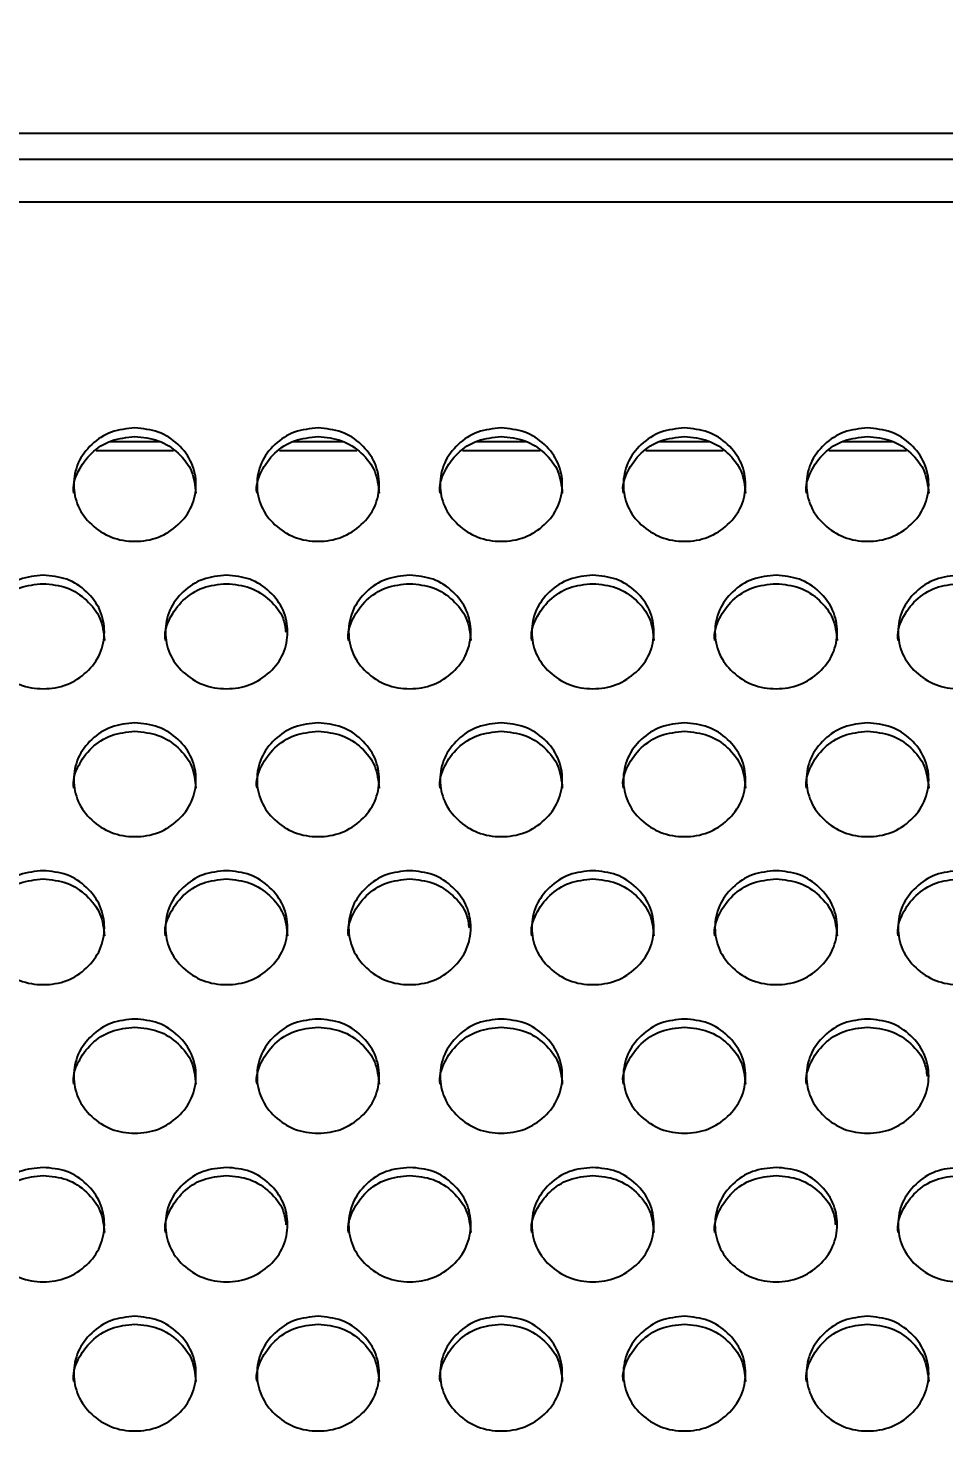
# Model space of a CAD drawing. Header units: millimetres. Extents: x 0.6 to 29.2, y 0.5 to 20.5.
# Drawn here: x 19.848 to 20.248, y 12.131 to 12.743 of the extents above; entities that cross this region are included whole.
import ezdxf

# ---------------------------------------------------------------- set-up
doc = ezdxf.new("R2010")
doc.units = ezdxf.units.MM
doc.layers.add('DIMS', color=1, linetype='Continuous')
doc.styles.add('SLDTEXTSTYLE0', font='TREBUC.TTF')
doc.dimstyles.new('SLDDIMSTYLE0', dxfattribs={"dimtxt": 0.35, "dimasz": 0.3302, "dimexe": 0, "dimexo": 0.0625, "dimgap": 0.0875, "dimtad": 1, "dimdec": 1, "dimlfac": 15, "dimrnd": 1e-09, "dimzin": 12, "dimdsep": 46, "dimtxsty": 'SLDTEXTSTYLE0', "dimsah": 1, "dimcen": 0.09, "dimadec": 0, "dimazin": 3, "dimtfac": 1, "dimtdec": 1, "dimtofl": 0, "dimtmove": 0, "dimatfit": 3, "dimfxl": 0, "dimfrac": 2, "dimtolj": 1, "dimtzin": 12, "dimarcsym": 0})

# ---------------------------------------------------------------- blocks, each defined once
blk = doc.blocks.new('_D')
at = {"layer": 'DIMS'}
for p, q in [((10.90135, 12.7673), (10.90135, 14.50779)), ((24.34135, 12.7673), (24.34135, 14.50779)), ((10.90135, 14.40779), (24.34135, 14.40779))]:
    blk.add_line(p, q, dxfattribs=at)
for points in [[(10.90135, 14.40779), (11.23155, 14.35699), (11.23155, 14.45859)], [(24.34135, 14.40779), (24.01115, 14.45859), (24.01115, 14.35699)]]:
    blk.add_solid(points, dxfattribs=at)
at = {"layer": 'DIMS', "insert": (17.26234, 14.85514, 0.51086), "char_height": 0.35, "attachment_point": 1, "style": 'SLDTEXTSTYLE0'}
blk.add_mtext('201,6', dxfattribs=at)

msp = doc.modelspace()

# ---------------------------------------------------------------- linework, layer by layer
for p, q in [((20.86135, 12.69714), (17.86135, 12.69714)), ((17.86135, 12.68606), (20.86135, 12.68606)), ((17.86135, 12.6673), (20.86135, 12.6673)), ((19.87776, 12.55883), (19.91161, 12.55883)), ((19.88387, 12.56267), (19.90551, 12.56267)), ((19.95776, 12.55883), (19.99161, 12.55883)), ((19.96387, 12.56267), (19.98551, 12.56267)), ((20.03776, 12.55883), (20.07161, 12.55883)), ((20.04387, 12.56267), (20.06551, 12.56267)), ((20.11776, 12.55883), (20.15161, 12.55883)), ((20.12387, 12.56267), (20.14551, 12.56267)), ((20.19776, 12.55883), (20.23161, 12.55883)), ((20.20387, 12.56267), (20.22551, 12.56267))]:
    msp.add_line(p, q)
for points, knots in [([(19.86802, 12.54012), (19.86802, 12.54013), (19.86735, 12.54329), (19.86957, 12.54996), (19.8753, 12.55796), (19.88417, 12.56384), (19.89118, 12.56451), (19.89468, 12.56484)], [0, 0, 0, 0, 0.000446, 0.250487, 0.500133, 0.749908, 1, 1, 1, 1]), ([(19.89468, 12.56861), (19.89819, 12.56828), (19.90521, 12.56763), (19.91397, 12.56174), (19.92011, 12.55367), (19.92197, 12.54389), (19.92011, 12.53413), (19.91398, 12.52599), (19.90522, 12.5203), (19.89468, 12.51857), (19.88415, 12.5203), (19.87538, 12.526), (19.86926, 12.53413), (19.8674, 12.54389), (19.86926, 12.55367), (19.87539, 12.56174), (19.88415, 12.56761), (19.89117, 12.56828), (19.89468, 12.56861)], [0, 0, 0, 0, 0.062437, 0.124972, 0.18753, 0.24998, 0.312541, 0.374985, 0.437548, 0.499993, 0.562545, 0.624997, 0.687553, 0.750004, 0.812563, 0.87501, 0.937472, 1, 1, 1, 1]), ([(19.89468, 12.56484), (19.89819, 12.56452), (19.90522, 12.56386), (19.91393, 12.55798), (19.92027, 12.54992), (19.92099, 12.54341), (19.92135, 12.54016)], [0, 0, 0, 0, 0.249961, 0.500262, 0.750584, 1, 1, 1, 1]), ([(19.94802, 12.54012), (19.94802, 12.54013), (19.94735, 12.54329), (19.94957, 12.54996), (19.9553, 12.55796), (19.96417, 12.56384), (19.97118, 12.56451), (19.97468, 12.56484)], [0, 0, 0, 0, 0.000446, 0.250487, 0.500133, 0.749908, 1, 1, 1, 1]), ([(19.97468, 12.56861), (19.97819, 12.56828), (19.98521, 12.56763), (19.99397, 12.56174), (20.00011, 12.55367), (20.00197, 12.54389), (20.00011, 12.53413), (19.99398, 12.52599), (19.98522, 12.5203), (19.97468, 12.51857), (19.96415, 12.5203), (19.95538, 12.52599), (19.94926, 12.53413), (19.9474, 12.54389), (19.94926, 12.55367), (19.95539, 12.56174), (19.96415, 12.56761), (19.97117, 12.56828), (19.97468, 12.56861)], [0, 0, 0, 0, 0.062437, 0.124973, 0.18753, 0.249981, 0.312541, 0.374985, 0.437549, 0.499993, 0.562544, 0.624997, 0.687553, 0.750004, 0.812563, 0.87501, 0.937472, 1, 1, 1, 1]), ([(19.97468, 12.56484), (19.97819, 12.56452), (19.98522, 12.56386), (19.99393, 12.55798), (20.00027, 12.54992), (20.00099, 12.54341), (20.00135, 12.54016)], [0, 0, 0, 0, 0.24996, 0.500265, 0.750585, 1, 1, 1, 1]), ([(20.02802, 12.54012), (20.02802, 12.54013), (20.02738, 12.54329), (20.02955, 12.54996), (20.03531, 12.55796), (20.04417, 12.56384), (20.05118, 12.56451), (20.05468, 12.56484)], [0, 0, 0, 0, 0.0004454, 0.2504856, 0.5001321, 0.7499072, 1, 1, 1, 1]), ([(20.05468, 12.56861), (20.05819, 12.56828), (20.06521, 12.56763), (20.07397, 12.56174), (20.08011, 12.55367), (20.08197, 12.54389), (20.08011, 12.53413), (20.07398, 12.52599), (20.06522, 12.5203), (20.05468, 12.51857), (20.04415, 12.5203), (20.03538, 12.52599), (20.02926, 12.53413), (20.0274, 12.54389), (20.02926, 12.55367), (20.03539, 12.56174), (20.04415, 12.56761), (20.05117, 12.56828), (20.05468, 12.56861)], [0, 0, 0, 0, 0.062437, 0.124973, 0.18753, 0.249981, 0.312541, 0.374986, 0.437549, 0.499992, 0.562545, 0.624998, 0.687553, 0.750004, 0.812563, 0.87501, 0.937472, 1, 1, 1, 1]), ([(20.05468, 12.56484), (20.05819, 12.56452), (20.06522, 12.56386), (20.07393, 12.55798), (20.08027, 12.54992), (20.08099, 12.54341), (20.08135, 12.54016)], [0, 0, 0, 0, 0.24996, 0.500265, 0.750585, 1, 1, 1, 1]), ([(20.10802, 12.54012), (20.10802, 12.54013), (20.10738, 12.54329), (20.10955, 12.54996), (20.11531, 12.55796), (20.12417, 12.56384), (20.13118, 12.56451), (20.13468, 12.56484)], [0, 0, 0, 0, 0.0004454, 0.2504856, 0.5001321, 0.7499072, 1, 1, 1, 1]), ([(20.13468, 12.56861), (20.13819, 12.56828), (20.14521, 12.56763), (20.15397, 12.56174), (20.16011, 12.55367), (20.16197, 12.54389), (20.16011, 12.53413), (20.15398, 12.52599), (20.14522, 12.5203), (20.13468, 12.51857), (20.12415, 12.5203), (20.11538, 12.52599), (20.10926, 12.53413), (20.1074, 12.54389), (20.10926, 12.55367), (20.11539, 12.56174), (20.12415, 12.56761), (20.13117, 12.56828), (20.13468, 12.56861)], [0, 0, 0, 0, 0.0624373, 0.1249734, 0.18753, 0.2499809, 0.3125412, 0.3749857, 0.4375486, 0.4999928, 0.5625449, 0.624998, 0.6875534, 0.7500042, 0.8125632, 0.87501, 0.9374718, 1, 1, 1, 1]), ([(20.13468, 12.56484), (20.13819, 12.56452), (20.14522, 12.56386), (20.15393, 12.55798), (20.16027, 12.54992), (20.16099, 12.54341), (20.16135, 12.54016)], [0, 0, 0, 0, 0.24996, 0.500265, 0.750585, 1, 1, 1, 1]), ([(20.18802, 12.54012), (20.18802, 12.54013), (20.18735, 12.54329), (20.18957, 12.54996), (20.1953, 12.55796), (20.20417, 12.56384), (20.21118, 12.56451), (20.21468, 12.56484)], [0, 0, 0, 0, 0.000446, 0.250487, 0.50013, 0.749908, 1, 1, 1, 1]), ([(20.21468, 12.56861), (20.21819, 12.56828), (20.22521, 12.56763), (20.23397, 12.56174), (20.24011, 12.55367), (20.24197, 12.54389), (20.24011, 12.53413), (20.23398, 12.52599), (20.22522, 12.5203), (20.21468, 12.51857), (20.20415, 12.5203), (20.19538, 12.526), (20.18926, 12.53413), (20.1874, 12.54389), (20.18926, 12.55367), (20.19538, 12.56174), (20.20415, 12.56761), (20.21117, 12.56828), (20.21468, 12.56861)], [0, 0, 0, 0, 0.062436, 0.124972, 0.187529, 0.24998, 0.31254, 0.374985, 0.437548, 0.499992, 0.562544, 0.624996, 0.687553, 0.750003, 0.812563, 0.875009, 0.937472, 1, 1, 1, 1]), ([(20.21468, 12.56484), (20.21819, 12.56452), (20.22522, 12.56386), (20.23393, 12.55798), (20.24027, 12.54992), (20.24099, 12.54341), (20.24135, 12.54016)], [0, 0, 0, 0, 0.2499567, 0.5002626, 0.7505835, 1, 1, 1, 1]), ([(19.85468, 12.50434), (19.85819, 12.50401), (19.86521, 12.50335), (19.87397, 12.49746), (19.88011, 12.48937), (19.88197, 12.47957), (19.88011, 12.46979), (19.87398, 12.46163), (19.86522, 12.45593), (19.85468, 12.4542), (19.84415, 12.45593), (19.83538, 12.46164), (19.82926, 12.46978), (19.8274, 12.47957), (19.82926, 12.48937), (19.83539, 12.49745), (19.84415, 12.50333), (19.85117, 12.50401), (19.85468, 12.50434)], [0, 0, 0, 0, 0.062437, 0.124973, 0.18753, 0.249981, 0.31254, 0.374985, 0.437549, 0.499992, 0.562544, 0.624997, 0.687552, 0.750005, 0.812564, 0.87501, 0.937472, 1, 1, 1, 1]), ([(19.93468, 12.50434), (19.93819, 12.50401), (19.94521, 12.50335), (19.95397, 12.49746), (19.96011, 12.48937), (19.96197, 12.47957), (19.96011, 12.46979), (19.95398, 12.46163), (19.94522, 12.45593), (19.93468, 12.4542), (19.92415, 12.45593), (19.91538, 12.46164), (19.90926, 12.46978), (19.9074, 12.47957), (19.90926, 12.48937), (19.91538, 12.49745), (19.92415, 12.50333), (19.93117, 12.50401), (19.93468, 12.50434)], [0, 0, 0, 0, 0.062437, 0.124973, 0.18753, 0.249981, 0.312541, 0.374985, 0.437549, 0.499993, 0.562545, 0.624997, 0.687552, 0.750005, 0.812564, 0.87501, 0.937472, 1, 1, 1, 1]), ([(20.01468, 12.50434), (20.01819, 12.50401), (20.02521, 12.50335), (20.03397, 12.49746), (20.04011, 12.48937), (20.04197, 12.47957), (20.04011, 12.46979), (20.03398, 12.46163), (20.02522, 12.45593), (20.01468, 12.4542), (20.00415, 12.45593), (19.99538, 12.46164), (19.98926, 12.46978), (19.9874, 12.47957), (19.98926, 12.48937), (19.99538, 12.49745), (20.00415, 12.50333), (20.01117, 12.50401), (20.01468, 12.50434)], [0, 0, 0, 0, 0.0624361, 0.124972, 0.187529, 0.2499802, 0.3125396, 0.3749841, 0.4375477, 0.4999917, 0.5625437, 0.6249956, 0.6875513, 0.7500042, 0.8125634, 0.8750093, 0.9374719, 1, 1, 1, 1]), ([(20.09468, 12.50434), (20.09819, 12.50401), (20.10521, 12.50335), (20.11397, 12.49745), (20.12011, 12.48937), (20.12197, 12.47957), (20.12011, 12.46979), (20.11398, 12.46163), (20.10522, 12.45593), (20.09468, 12.4542), (20.08415, 12.45593), (20.07538, 12.46164), (20.06926, 12.46978), (20.0674, 12.47957), (20.06926, 12.48937), (20.07538, 12.49745), (20.08415, 12.50333), (20.09117, 12.50401), (20.09468, 12.50434)], [0, 0, 0, 0, 0.062437, 0.124972, 0.18753, 0.249981, 0.31254, 0.374984, 0.437548, 0.499992, 0.562544, 0.624996, 0.687552, 0.750004, 0.812564, 0.875009, 0.937472, 1, 1, 1, 1]), ([(20.17468, 12.50434), (20.17819, 12.50401), (20.18521, 12.50335), (20.19397, 12.49746), (20.20011, 12.48937), (20.20197, 12.47957), (20.20011, 12.46979), (20.19398, 12.46163), (20.18522, 12.45593), (20.17468, 12.4542), (20.16415, 12.45593), (20.15538, 12.46164), (20.14926, 12.46978), (20.1474, 12.47957), (20.14926, 12.48937), (20.15539, 12.49745), (20.16415, 12.50333), (20.17117, 12.50401), (20.17468, 12.50434)], [0, 0, 0, 0, 0.062437, 0.124973, 0.18753, 0.249981, 0.31254, 0.374984, 0.437549, 0.499993, 0.562545, 0.624997, 0.687552, 0.750005, 0.812564, 0.87501, 0.937472, 1, 1, 1, 1]), ([(20.25468, 12.50434), (20.25819, 12.50401), (20.26521, 12.50335), (20.27397, 12.49746), (20.28011, 12.48937), (20.28197, 12.47957), (20.28011, 12.46979), (20.27398, 12.46163), (20.26522, 12.45593), (20.25468, 12.4542), (20.24415, 12.45593), (20.23538, 12.46164), (20.22926, 12.46978), (20.2274, 12.47957), (20.22926, 12.48937), (20.23539, 12.49745), (20.24415, 12.50333), (20.25117, 12.50401), (20.25468, 12.50434)], [0, 0, 0, 0, 0.062437, 0.124973, 0.18753, 0.249981, 0.31254, 0.374985, 0.437549, 0.499992, 0.562544, 0.624997, 0.687552, 0.750005, 0.812564, 0.87501, 0.937472, 1, 1, 1, 1]), ([(19.82802, 12.47585), (19.82802, 12.47585), (19.82738, 12.47903), (19.82955, 12.4857), (19.83531, 12.49373), (19.84417, 12.49962), (19.85118, 12.50029), (19.85468, 12.50062)], [0, 0, 0, 0, 0.000444, 0.250485, 0.500132, 0.749907, 1, 1, 1, 1]), ([(19.85468, 12.50062), (19.85819, 12.50029), (19.86522, 12.49963), (19.87393, 12.49374), (19.88027, 12.48566), (19.88099, 12.47914), (19.88135, 12.47589)], [0, 0, 0, 0, 0.24996, 0.500264, 0.750583, 1, 1, 1, 1]), ([(19.90802, 12.47585), (19.90802, 12.47585), (19.90738, 12.47903), (19.90955, 12.4857), (19.91531, 12.49373), (19.92417, 12.49962), (19.93118, 12.50029), (19.93468, 12.50062)], [0, 0, 0, 0, 0.000444, 0.250487, 0.500131, 0.749907, 1, 1, 1, 1]), ([(19.93468, 12.50062), (19.9382, 12.50029), (19.94524, 12.49964), (19.95387, 12.49372), (19.95967, 12.48673), (19.96035, 12.48146), (19.96062, 12.47943)], [0, 0, 0, 0, 0.2756589, 0.5516969, 0.8277515, 1, 1, 1, 1]), ([(19.98802, 12.47585), (19.98802, 12.47585), (19.98735, 12.47903), (19.98957, 12.4857), (19.9953, 12.49373), (20.00417, 12.49962), (20.01118, 12.50029), (20.01468, 12.50062)], [0, 0, 0, 0, 0.000445, 0.250486, 0.500129, 0.749908, 1, 1, 1, 1]), ([(20.01468, 12.50062), (20.01819, 12.50029), (20.02522, 12.49963), (20.03393, 12.49374), (20.04027, 12.48566), (20.04099, 12.47914), (20.04135, 12.47589)], [0, 0, 0, 0, 0.249957, 0.500262, 0.750582, 1, 1, 1, 1]), ([(20.06802, 12.47585), (20.06802, 12.47585), (20.06735, 12.47903), (20.06957, 12.4857), (20.0753, 12.49373), (20.08417, 12.49962), (20.09118, 12.50029), (20.09468, 12.50062)], [0, 0, 0, 0, 0.000445, 0.250486, 0.500129, 0.749908, 1, 1, 1, 1]), ([(20.09468, 12.50062), (20.09819, 12.50029), (20.10522, 12.49963), (20.11393, 12.49374), (20.12027, 12.48566), (20.12099, 12.47914), (20.12135, 12.47589)], [0, 0, 0, 0, 0.249961, 0.500261, 0.750583, 1, 1, 1, 1]), ([(20.14802, 12.47585), (20.14802, 12.47585), (20.14735, 12.47903), (20.14957, 12.4857), (20.1553, 12.49373), (20.16417, 12.49962), (20.17118, 12.50029), (20.17468, 12.50062)], [0, 0, 0, 0, 0.000445, 0.250487, 0.500132, 0.749908, 1, 1, 1, 1]), ([(20.17468, 12.50062), (20.17819, 12.50029), (20.18522, 12.49963), (20.19393, 12.49374), (20.20027, 12.48566), (20.20099, 12.47914), (20.20135, 12.47589)], [0, 0, 0, 0, 0.24996, 0.500264, 0.750583, 1, 1, 1, 1]), ([(20.22802, 12.47585), (20.22802, 12.47585), (20.22738, 12.47903), (20.22955, 12.4857), (20.23531, 12.49373), (20.24417, 12.49962), (20.25118, 12.50029), (20.25468, 12.50062)], [0, 0, 0, 0, 0.000444, 0.250485, 0.500132, 0.749907, 1, 1, 1, 1]), ([(19.86802, 12.41135), (19.86802, 12.41135), (19.86735, 12.41453), (19.86957, 12.42122), (19.8753, 12.42926), (19.88417, 12.43516), (19.89118, 12.43584), (19.89468, 12.43617)], [0, 0, 0, 0, 0.000449, 0.25049, 0.500135, 0.749908, 1, 1, 1, 1]), ([(19.89468, 12.43984), (19.89819, 12.43951), (19.90521, 12.43885), (19.91397, 12.43294), (19.92011, 12.42484), (19.92197, 12.41502), (19.92011, 12.40522), (19.91398, 12.39705), (19.90522, 12.39133), (19.89468, 12.3896), (19.88415, 12.39133), (19.87538, 12.39705), (19.86926, 12.40521), (19.8674, 12.41502), (19.86926, 12.42484), (19.87539, 12.43294), (19.88415, 12.43883), (19.89117, 12.43951), (19.89468, 12.43984)], [0, 0, 0, 0, 0.0624372, 0.1249722, 0.1875296, 0.2499805, 0.3125405, 0.3749839, 0.4375481, 0.4999923, 0.5625443, 0.6249966, 0.6875524, 0.7500045, 0.8125636, 0.8750103, 0.9374719, 1, 1, 1, 1]), ([(19.89468, 12.43617), (19.89819, 12.43584), (19.90522, 12.43518), (19.91393, 12.42928), (19.92027, 12.42118), (19.92099, 12.41465), (19.92135, 12.41139)], [0, 0, 0, 0, 0.24996, 0.50026, 0.750582, 1, 1, 1, 1]), ([(19.94802, 12.41135), (19.94802, 12.41135), (19.94735, 12.41453), (19.94957, 12.42122), (19.9553, 12.42926), (19.96417, 12.43516), (19.97118, 12.43584), (19.97468, 12.43617)], [0, 0, 0, 0, 0.000449, 0.25049, 0.500135, 0.749908, 1, 1, 1, 1]), ([(19.97468, 12.43984), (19.97819, 12.43951), (19.98521, 12.43885), (19.99397, 12.43294), (20.00011, 12.42484), (20.00197, 12.41502), (20.00011, 12.40522), (19.99398, 12.39705), (19.98522, 12.39133), (19.97468, 12.3896), (19.96415, 12.39133), (19.95538, 12.39705), (19.94926, 12.40521), (19.9474, 12.41502), (19.94926, 12.42484), (19.95539, 12.43294), (19.96415, 12.43883), (19.97117, 12.43951), (19.97468, 12.43984)], [0, 0, 0, 0, 0.062437, 0.124973, 0.18753, 0.249981, 0.312541, 0.374985, 0.437549, 0.499993, 0.562544, 0.624997, 0.687552, 0.750005, 0.812564, 0.87501, 0.937472, 1, 1, 1, 1]), ([(19.97468, 12.43617), (19.97819, 12.43584), (19.98522, 12.43518), (19.99393, 12.42928), (20.00027, 12.42118), (20.00099, 12.41465), (20.00135, 12.41139)], [0, 0, 0, 0, 0.249959, 0.500263, 0.750582, 1, 1, 1, 1]), ([(20.02802, 12.41135), (20.02802, 12.41135), (20.02739, 12.41454), (20.02955, 12.42122), (20.03531, 12.42926), (20.04417, 12.43516), (20.05118, 12.43584), (20.05468, 12.43617)], [0, 0, 0, 0, 0.000448, 0.250489, 0.500135, 0.749907, 1, 1, 1, 1]), ([(20.05468, 12.43984), (20.05819, 12.43951), (20.06521, 12.43885), (20.07397, 12.43294), (20.08011, 12.42484), (20.08197, 12.41502), (20.08011, 12.40522), (20.07398, 12.39705), (20.06522, 12.39133), (20.05468, 12.3896), (20.04415, 12.39133), (20.03538, 12.39705), (20.02926, 12.40521), (20.0274, 12.41502), (20.02926, 12.42484), (20.03539, 12.43294), (20.04415, 12.43883), (20.05117, 12.43951), (20.05468, 12.43984)], [0, 0, 0, 0, 0.0624372, 0.1249732, 0.1875299, 0.2499809, 0.3125407, 0.3749848, 0.437549, 0.499992, 0.5625441, 0.6249974, 0.6875526, 0.7500047, 0.8125636, 0.8750102, 0.9374719, 1, 1, 1, 1]), ([(20.05468, 12.43617), (20.05819, 12.43584), (20.06522, 12.43518), (20.07393, 12.42928), (20.08027, 12.42118), (20.08099, 12.41465), (20.08135, 12.41139)], [0, 0, 0, 0, 0.249959, 0.500263, 0.750582, 1, 1, 1, 1]), ([(20.10802, 12.41135), (20.10802, 12.41135), (20.10739, 12.41454), (20.10955, 12.42122), (20.11531, 12.42926), (20.12417, 12.43516), (20.13118, 12.43584), (20.13468, 12.43617)], [0, 0, 0, 0, 0.000448, 0.250489, 0.500135, 0.749907, 1, 1, 1, 1]), ([(20.13468, 12.43984), (20.13819, 12.43951), (20.14521, 12.43885), (20.15397, 12.43294), (20.16011, 12.42484), (20.16197, 12.41502), (20.16011, 12.40522), (20.15398, 12.39705), (20.14522, 12.39133), (20.13468, 12.3896), (20.12415, 12.39133), (20.11538, 12.39705), (20.10926, 12.40521), (20.1074, 12.41502), (20.10926, 12.42484), (20.11539, 12.43294), (20.12415, 12.43883), (20.13117, 12.43951), (20.13468, 12.43984)], [0, 0, 0, 0, 0.062437, 0.124973, 0.18753, 0.249981, 0.312541, 0.374985, 0.437548, 0.499992, 0.562544, 0.624998, 0.687553, 0.750005, 0.812564, 0.87501, 0.937472, 1, 1, 1, 1]), ([(20.13468, 12.43617), (20.13819, 12.43584), (20.14522, 12.43518), (20.15393, 12.42928), (20.16027, 12.42118), (20.16099, 12.41465), (20.16135, 12.41139)], [0, 0, 0, 0, 0.249959, 0.500263, 0.750582, 1, 1, 1, 1]), ([(20.18802, 12.41135), (20.18802, 12.41135), (20.18735, 12.41453), (20.18957, 12.42122), (20.1953, 12.42926), (20.20417, 12.43516), (20.21118, 12.43584), (20.21468, 12.43617)], [0, 0, 0, 0, 0.000449, 0.25049, 0.500132, 0.749908, 1, 1, 1, 1]), ([(20.21468, 12.43984), (20.21819, 12.43951), (20.22521, 12.43885), (20.23397, 12.43294), (20.24011, 12.42484), (20.24197, 12.41502), (20.24011, 12.40522), (20.23398, 12.39705), (20.22522, 12.39133), (20.21468, 12.3896), (20.20415, 12.39133), (20.19538, 12.39705), (20.18926, 12.40521), (20.1874, 12.41502), (20.18926, 12.42484), (20.19538, 12.43294), (20.20415, 12.43883), (20.21117, 12.43951), (20.21468, 12.43984)], [0, 0, 0, 0, 0.062436, 0.124972, 0.187529, 0.24998, 0.31254, 0.374984, 0.437547, 0.499992, 0.562544, 0.624996, 0.687552, 0.750004, 0.812563, 0.875009, 0.937472, 1, 1, 1, 1]), ([(20.21468, 12.43617), (20.21819, 12.43584), (20.22522, 12.43518), (20.23393, 12.42928), (20.24027, 12.42118), (20.24099, 12.41465), (20.24135, 12.41139)], [0, 0, 0, 0, 0.249956, 0.500261, 0.7505809, 1, 1, 1, 1]), ([(19.85468, 12.37531), (19.85819, 12.37498), (19.86521, 12.37431), (19.87397, 12.36839), (19.88011, 12.36027), (19.88197, 12.35043), (19.88011, 12.34061), (19.87398, 12.33242), (19.86522, 12.3267), (19.85468, 12.32496), (19.84415, 12.3267), (19.83538, 12.33243), (19.82926, 12.34061), (19.8274, 12.35043), (19.82926, 12.36027), (19.83539, 12.36839), (19.84415, 12.37429), (19.85117, 12.37497), (19.85468, 12.37531)], [0, 0, 0, 0, 0.062437, 0.124974, 0.187531, 0.249981, 0.31254, 0.374985, 0.437549, 0.499992, 0.562544, 0.624997, 0.687552, 0.750004, 0.812564, 0.87501, 0.937472, 1, 1, 1, 1]), ([(19.93468, 12.37531), (19.93819, 12.37498), (19.94521, 12.37431), (19.95397, 12.36839), (19.96011, 12.36027), (19.96197, 12.35043), (19.96011, 12.34061), (19.95398, 12.33242), (19.94522, 12.3267), (19.93468, 12.32496), (19.92415, 12.3267), (19.91538, 12.33243), (19.90926, 12.34061), (19.9074, 12.35043), (19.90926, 12.36027), (19.91538, 12.36839), (19.92415, 12.37429), (19.93117, 12.37497), (19.93468, 12.37531)], [0, 0, 0, 0, 0.062437, 0.124974, 0.187531, 0.249981, 0.312541, 0.374986, 0.437548, 0.499993, 0.562545, 0.624997, 0.687552, 0.750005, 0.812564, 0.87501, 0.937472, 1, 1, 1, 1]), ([(20.01468, 12.37531), (20.01819, 12.37498), (20.02521, 12.37431), (20.03397, 12.36839), (20.04011, 12.36027), (20.04197, 12.35043), (20.04011, 12.34061), (20.03398, 12.33242), (20.02522, 12.3267), (20.01468, 12.32496), (20.00415, 12.3267), (19.99538, 12.33243), (19.98926, 12.34061), (19.9874, 12.35043), (19.98926, 12.36027), (19.99538, 12.36839), (20.00415, 12.37429), (20.01117, 12.37497), (20.01468, 12.37531)], [0, 0, 0, 0, 0.062436, 0.124972, 0.18753, 0.24998, 0.312539, 0.374985, 0.437547, 0.499992, 0.562544, 0.624996, 0.687551, 0.750004, 0.812563, 0.875009, 0.937472, 1, 1, 1, 1]), ([(20.09468, 12.37531), (20.09819, 12.37498), (20.10521, 12.37431), (20.11397, 12.36839), (20.12011, 12.36027), (20.12197, 12.35043), (20.12011, 12.34061), (20.11398, 12.33242), (20.10522, 12.3267), (20.09468, 12.32496), (20.08415, 12.3267), (20.07538, 12.33243), (20.06926, 12.34061), (20.0674, 12.35043), (20.06926, 12.36027), (20.07538, 12.36839), (20.08415, 12.37429), (20.09117, 12.37497), (20.09468, 12.37531)], [0, 0, 0, 0, 0.062437, 0.124972, 0.18753, 0.24998, 0.31254, 0.374984, 0.437548, 0.499992, 0.562544, 0.624996, 0.687552, 0.750004, 0.812563, 0.875009, 0.937472, 1, 1, 1, 1]), ([(20.17468, 12.37531), (20.17819, 12.37498), (20.18521, 12.37431), (20.19397, 12.36839), (20.20011, 12.36027), (20.20197, 12.35043), (20.20011, 12.34061), (20.19398, 12.33242), (20.18522, 12.3267), (20.17468, 12.32496), (20.16415, 12.3267), (20.15538, 12.33243), (20.14926, 12.34061), (20.1474, 12.35043), (20.14926, 12.36027), (20.15539, 12.36839), (20.16415, 12.37429), (20.17117, 12.37497), (20.17468, 12.37531)], [0, 0, 0, 0, 0.0624373, 0.1249735, 0.1875306, 0.2499804, 0.3125398, 0.3749849, 0.4375487, 0.4999928, 0.5625448, 0.6249971, 0.6875518, 0.7500042, 0.8125638, 0.87501, 0.9374719, 1, 1, 1, 1]), ([(20.25468, 12.37531), (20.25819, 12.37498), (20.26521, 12.37431), (20.27397, 12.36839), (20.28011, 12.36027), (20.28197, 12.35043), (20.28011, 12.34061), (20.27398, 12.33242), (20.26522, 12.3267), (20.25468, 12.32496), (20.24415, 12.3267), (20.23538, 12.33243), (20.22926, 12.34061), (20.2274, 12.35043), (20.22926, 12.36027), (20.23539, 12.36839), (20.24415, 12.37429), (20.25117, 12.37497), (20.25468, 12.37531)], [0, 0, 0, 0, 0.062437, 0.124974, 0.187531, 0.249981, 0.31254, 0.374985, 0.437549, 0.499992, 0.562544, 0.624997, 0.687552, 0.750004, 0.812564, 0.87501, 0.937472, 1, 1, 1, 1]), ([(19.82802, 12.34681), (19.82802, 12.34681), (19.82739, 12.35), (19.82955, 12.3567), (19.83531, 12.36476), (19.84417, 12.37068), (19.85118, 12.37135), (19.85468, 12.37168)], [0, 0, 0, 0, 0.000448, 0.2504867, 0.5001354, 0.749908, 1, 1, 1, 1]), ([(19.85468, 12.37168), (19.85819, 12.37135), (19.86522, 12.37069), (19.87393, 12.36477), (19.88027, 12.35666), (19.88099, 12.35012), (19.88135, 12.34685)], [0, 0, 0, 0, 0.249961, 0.500263, 0.750584, 1, 1, 1, 1]), ([(19.90802, 12.34681), (19.90802, 12.34681), (19.90739, 12.35), (19.90955, 12.3567), (19.91531, 12.36476), (19.92417, 12.37068), (19.93118, 12.37135), (19.93468, 12.37168)], [0, 0, 0, 0, 0.000448, 0.250488, 0.500135, 0.749908, 1, 1, 1, 1]), ([(19.93468, 12.37168), (19.93819, 12.37135), (19.94522, 12.37069), (19.95393, 12.36477), (19.96027, 12.35666), (19.96099, 12.35012), (19.96135, 12.34685)], [0, 0, 0, 0, 0.249961, 0.500263, 0.750584, 1, 1, 1, 1]), ([(19.98802, 12.34681), (19.98802, 12.34681), (19.98735, 12.34999), (19.98957, 12.35671), (19.9953, 12.36476), (20.00417, 12.37068), (20.01118, 12.37135), (20.01468, 12.37168)], [0, 0, 0, 0, 0.000449, 0.250488, 0.500133, 0.749909, 1, 1, 1, 1]), ([(20.01468, 12.37168), (20.0182, 12.37135), (20.02524, 12.3707), (20.03387, 12.36476), (20.03969, 12.3577), (20.04037, 12.35237), (20.04064, 12.3503)], [0, 0, 0, 0, 0.274811, 0.550003, 0.825216, 1, 1, 1, 1]), ([(20.06802, 12.34681), (20.06802, 12.34681), (20.06735, 12.34999), (20.06957, 12.35671), (20.0753, 12.36476), (20.08417, 12.37068), (20.09118, 12.37135), (20.09468, 12.37168)], [0, 0, 0, 0, 0.000449, 0.250488, 0.500133, 0.749909, 1, 1, 1, 1]), ([(20.09468, 12.37168), (20.09819, 12.37135), (20.10522, 12.37069), (20.11393, 12.36477), (20.12027, 12.35666), (20.12099, 12.35012), (20.12135, 12.34685)], [0, 0, 0, 0, 0.249961, 0.50026, 0.750584, 1, 1, 1, 1]), ([(20.14802, 12.34681), (20.14802, 12.34681), (20.14735, 12.34999), (20.14957, 12.35671), (20.1553, 12.36476), (20.16417, 12.37068), (20.17118, 12.37135), (20.17468, 12.37168)], [0, 0, 0, 0, 0.0004489, 0.250488, 0.5001363, 0.7499085, 1, 1, 1, 1]), ([(20.17468, 12.37168), (20.17819, 12.37135), (20.18522, 12.37069), (20.19393, 12.36477), (20.20027, 12.35666), (20.20099, 12.35012), (20.20135, 12.34685)], [0, 0, 0, 0, 0.249961, 0.500263, 0.750584, 1, 1, 1, 1]), ([(20.22802, 12.34681), (20.22802, 12.34681), (20.22739, 12.35), (20.22955, 12.3567), (20.23531, 12.36476), (20.24417, 12.37068), (20.25118, 12.37135), (20.25468, 12.37168)], [0, 0, 0, 0, 0.000448, 0.2504867, 0.5001354, 0.749908, 1, 1, 1, 1]), ([(19.86802, 12.28204), (19.86802, 12.28205), (19.86735, 12.28524), (19.86957, 12.29196), (19.8753, 12.30003), (19.88417, 12.30596), (19.89118, 12.30663), (19.89468, 12.30697)], [0, 0, 0, 0, 0.0004472, 0.2504874, 0.5001323, 0.7499076, 1, 1, 1, 1]), ([(19.89468, 12.31054), (19.89819, 12.31021), (19.90521, 12.30955), (19.91397, 12.30361), (19.92011, 12.29548), (19.92197, 12.28562), (19.92011, 12.27578), (19.91398, 12.26758), (19.90522, 12.26184), (19.89468, 12.26009), (19.88415, 12.26184), (19.87538, 12.26758), (19.86926, 12.27577), (19.8674, 12.28562), (19.86926, 12.29548), (19.87539, 12.30361), (19.88415, 12.30953), (19.89117, 12.31021), (19.89468, 12.31054)], [0, 0, 0, 0, 0.062437, 0.124972, 0.18753, 0.249981, 0.31254, 0.374984, 0.437548, 0.499992, 0.562544, 0.624996, 0.687552, 0.750004, 0.812564, 0.87501, 0.937472, 1, 1, 1, 1]), ([(19.89468, 12.30697), (19.89819, 12.30664), (19.90522, 12.30598), (19.91393, 12.30005), (19.92027, 12.29192), (19.92099, 12.28536), (19.92135, 12.28209)], [0, 0, 0, 0, 0.24996, 0.500257, 0.75058, 1, 1, 1, 1]), ([(19.94802, 12.28204), (19.94802, 12.28205), (19.94735, 12.28524), (19.94957, 12.29196), (19.9553, 12.30003), (19.96417, 12.30596), (19.97118, 12.30663), (19.97468, 12.30697)], [0, 0, 0, 0, 0.0004472, 0.2504874, 0.5001323, 0.7499076, 1, 1, 1, 1]), ([(19.97468, 12.31054), (19.97819, 12.31021), (19.98521, 12.30955), (19.99397, 12.30361), (20.00011, 12.29548), (20.00197, 12.28562), (20.00011, 12.27578), (19.99398, 12.26758), (19.98522, 12.26184), (19.97468, 12.26009), (19.96415, 12.26184), (19.95538, 12.26758), (19.94926, 12.27577), (19.9474, 12.28562), (19.94926, 12.29548), (19.95539, 12.30361), (19.96415, 12.30953), (19.97117, 12.31021), (19.97468, 12.31054)], [0, 0, 0, 0, 0.062437, 0.124973, 0.18753, 0.249981, 0.31254, 0.374985, 0.437549, 0.499993, 0.562544, 0.624997, 0.687552, 0.750004, 0.812564, 0.87501, 0.937472, 1, 1, 1, 1]), ([(19.97468, 12.30697), (19.97819, 12.30664), (19.98522, 12.30598), (19.99393, 12.30005), (20.00027, 12.29192), (20.00099, 12.28536), (20.00135, 12.28209)], [0, 0, 0, 0, 0.24996, 0.500261, 0.750581, 1, 1, 1, 1]), ([(20.02802, 12.28204), (20.02802, 12.28205), (20.02739, 12.28525), (20.02955, 12.29196), (20.03531, 12.30003), (20.04417, 12.30596), (20.05118, 12.30663), (20.05468, 12.30697)], [0, 0, 0, 0, 0.000446, 0.250486, 0.500131, 0.749907, 1, 1, 1, 1]), ([(20.05468, 12.31054), (20.05819, 12.31021), (20.06521, 12.30955), (20.07397, 12.30361), (20.08011, 12.29548), (20.08197, 12.28562), (20.08011, 12.27578), (20.07398, 12.26758), (20.06522, 12.26184), (20.05468, 12.26009), (20.04415, 12.26184), (20.03538, 12.26758), (20.02926, 12.27577), (20.0274, 12.28562), (20.02926, 12.29548), (20.03539, 12.30361), (20.04415, 12.30953), (20.05117, 12.31021), (20.05468, 12.31054)], [0, 0, 0, 0, 0.062437, 0.124973, 0.18753, 0.249981, 0.31254, 0.374985, 0.437549, 0.499992, 0.562544, 0.624997, 0.687552, 0.750004, 0.812564, 0.87501, 0.937472, 1, 1, 1, 1]), ([(20.05468, 12.30697), (20.05819, 12.30664), (20.06522, 12.30598), (20.07393, 12.30005), (20.08027, 12.29192), (20.08099, 12.28536), (20.08135, 12.28209)], [0, 0, 0, 0, 0.24996, 0.500261, 0.750581, 1, 1, 1, 1]), ([(20.10802, 12.28204), (20.10802, 12.28205), (20.10739, 12.28525), (20.10955, 12.29196), (20.11531, 12.30003), (20.12417, 12.30596), (20.13118, 12.30663), (20.13468, 12.30697)], [0, 0, 0, 0, 0.000446, 0.250486, 0.500131, 0.749907, 1, 1, 1, 1]), ([(20.13468, 12.31054), (20.13819, 12.31021), (20.14521, 12.30955), (20.15397, 12.30361), (20.16011, 12.29548), (20.16197, 12.28562), (20.16011, 12.27578), (20.15398, 12.26758), (20.14522, 12.26184), (20.13468, 12.26009), (20.12415, 12.26184), (20.11538, 12.26758), (20.10926, 12.27577), (20.1074, 12.28562), (20.10926, 12.29548), (20.11539, 12.30361), (20.12415, 12.30953), (20.13117, 12.31021), (20.13468, 12.31054)], [0, 0, 0, 0, 0.062437, 0.124973, 0.18753, 0.249981, 0.312541, 0.374985, 0.437548, 0.499992, 0.562544, 0.624997, 0.687552, 0.750004, 0.812564, 0.87501, 0.937472, 1, 1, 1, 1]), ([(20.13468, 12.30697), (20.13819, 12.30664), (20.14522, 12.30598), (20.15393, 12.30005), (20.16027, 12.29192), (20.16099, 12.28536), (20.16135, 12.28209)], [0, 0, 0, 0, 0.24996, 0.500261, 0.750581, 1, 1, 1, 1]), ([(20.18802, 12.28204), (20.18802, 12.28205), (20.18735, 12.28524), (20.18957, 12.29196), (20.1953, 12.30003), (20.20417, 12.30596), (20.21118, 12.30663), (20.21468, 12.30697)], [0, 0, 0, 0, 0.0004472, 0.2504871, 0.500129, 0.749908, 1, 1, 1, 1]), ([(20.21468, 12.31054), (20.21819, 12.31021), (20.22521, 12.30955), (20.23397, 12.30361), (20.24011, 12.29548), (20.24197, 12.28562), (20.24011, 12.27578), (20.23398, 12.26758), (20.22522, 12.26184), (20.21468, 12.26009), (20.20415, 12.26184), (20.19538, 12.26758), (20.18926, 12.27577), (20.1874, 12.28562), (20.18926, 12.29548), (20.19538, 12.30361), (20.20415, 12.30953), (20.21117, 12.31021), (20.21468, 12.31054)], [0, 0, 0, 0, 0.062436, 0.124972, 0.187529, 0.24998, 0.31254, 0.374984, 0.437547, 0.499992, 0.562544, 0.624996, 0.687552, 0.750004, 0.812563, 0.875009, 0.937472, 1, 1, 1, 1]), ([(20.21468, 12.30697), (20.2182, 12.30664), (20.22524, 12.30598), (20.23387, 12.30003), (20.2397, 12.29294), (20.24038, 12.28758), (20.24065, 12.28549)], [0, 0, 0, 0, 0.274392, 0.549164, 0.823956, 1, 1, 1, 1]), ([(19.85468, 12.24575), (19.85819, 12.24542), (19.86521, 12.24475), (19.87397, 12.23881), (19.88011, 12.23065), (19.88197, 12.22077), (19.88011, 12.21091), (19.87398, 12.20269), (19.86522, 12.19695), (19.85468, 12.1952), (19.84415, 12.19695), (19.83538, 12.2027), (19.82926, 12.21091), (19.8274, 12.22078), (19.82926, 12.23065), (19.83539, 12.2388), (19.84415, 12.24473), (19.85117, 12.24541), (19.85468, 12.24575)], [0, 0, 0, 0, 0.062437, 0.124974, 0.187531, 0.249981, 0.312541, 0.374985, 0.437549, 0.499992, 0.562544, 0.624997, 0.687552, 0.750004, 0.812564, 0.87501, 0.937472, 1, 1, 1, 1]), ([(19.93468, 12.24575), (19.93819, 12.24542), (19.94521, 12.24475), (19.95397, 12.23881), (19.96011, 12.23065), (19.96197, 12.22077), (19.96011, 12.21091), (19.95398, 12.20269), (19.94522, 12.19695), (19.93468, 12.1952), (19.92415, 12.19695), (19.91538, 12.2027), (19.90926, 12.21091), (19.9074, 12.22078), (19.90926, 12.23065), (19.91538, 12.2388), (19.92415, 12.24473), (19.93117, 12.24541), (19.93468, 12.24575)], [0, 0, 0, 0, 0.062437, 0.124974, 0.187531, 0.249981, 0.312541, 0.374986, 0.437548, 0.499993, 0.562545, 0.624997, 0.687553, 0.750005, 0.812564, 0.87501, 0.937472, 1, 1, 1, 1]), ([(20.01468, 12.24575), (20.01819, 12.24542), (20.02521, 12.24475), (20.03397, 12.23881), (20.04011, 12.23065), (20.04197, 12.22077), (20.04011, 12.21091), (20.03398, 12.20269), (20.02522, 12.19695), (20.01468, 12.1952), (20.00415, 12.19695), (19.99538, 12.2027), (19.98926, 12.21091), (19.9874, 12.22078), (19.98926, 12.23065), (19.99538, 12.2388), (20.00415, 12.24473), (20.01117, 12.24541), (20.01468, 12.24575)], [0, 0, 0, 0, 0.0624361, 0.1249725, 0.1875297, 0.2499799, 0.3125399, 0.3749844, 0.4375473, 0.4999915, 0.5625435, 0.6249958, 0.6875517, 0.7500035, 0.8125634, 0.8750092, 0.9374717, 1, 1, 1, 1]), ([(20.09468, 12.24575), (20.09819, 12.24542), (20.10521, 12.24475), (20.11397, 12.23881), (20.12011, 12.23065), (20.12197, 12.22077), (20.12011, 12.21091), (20.11398, 12.20269), (20.10522, 12.19695), (20.09468, 12.1952), (20.08415, 12.19695), (20.07538, 12.2027), (20.06926, 12.21091), (20.0674, 12.22078), (20.06926, 12.23065), (20.07538, 12.2388), (20.08415, 12.24473), (20.09117, 12.24541), (20.09468, 12.24575)], [0, 0, 0, 0, 0.062437, 0.124973, 0.18753, 0.24998, 0.31254, 0.374984, 0.437548, 0.499992, 0.562544, 0.624996, 0.687552, 0.750004, 0.812564, 0.875009, 0.937472, 1, 1, 1, 1]), ([(20.17468, 12.24575), (20.17819, 12.24542), (20.18521, 12.24475), (20.19397, 12.23881), (20.20011, 12.23065), (20.20197, 12.22077), (20.20011, 12.21091), (20.19398, 12.20269), (20.18522, 12.19695), (20.17468, 12.1952), (20.16415, 12.19695), (20.15538, 12.2027), (20.14926, 12.21091), (20.1474, 12.22078), (20.14926, 12.23065), (20.15539, 12.2388), (20.16415, 12.24473), (20.17117, 12.24541), (20.17468, 12.24575)], [0, 0, 0, 0, 0.062437, 0.124974, 0.187531, 0.249981, 0.31254, 0.374985, 0.437549, 0.499993, 0.562545, 0.624997, 0.687552, 0.750004, 0.812564, 0.87501, 0.937472, 1, 1, 1, 1]), ([(20.25468, 12.24575), (20.25819, 12.24542), (20.26521, 12.24475), (20.27397, 12.23881), (20.28011, 12.23065), (20.28197, 12.22077), (20.28011, 12.21091), (20.27398, 12.20269), (20.26522, 12.19695), (20.25468, 12.1952), (20.24415, 12.19695), (20.23538, 12.2027), (20.22926, 12.21091), (20.2274, 12.22078), (20.22926, 12.23065), (20.23539, 12.2388), (20.24415, 12.24473), (20.25117, 12.24541), (20.25468, 12.24575)], [0, 0, 0, 0, 0.062437, 0.124974, 0.187531, 0.249981, 0.312541, 0.374985, 0.437549, 0.499992, 0.562544, 0.624997, 0.687552, 0.750004, 0.812564, 0.87501, 0.937472, 1, 1, 1, 1]), ([(19.82802, 12.21725), (19.82802, 12.21725), (19.82738, 12.22046), (19.82955, 12.22718), (19.83531, 12.23527), (19.84417, 12.24121), (19.85118, 12.24188), (19.85468, 12.24222)], [0, 0, 0, 0, 0.000445, 0.250486, 0.500133, 0.749906, 1, 1, 1, 1]), ([(19.85468, 12.24222), (19.85819, 12.24189), (19.86522, 12.24123), (19.87393, 12.23529), (19.88027, 12.22714), (19.88099, 12.22057), (19.88135, 12.21729)], [0, 0, 0, 0, 0.24996, 0.500263, 0.750583, 1, 1, 1, 1]), ([(19.90802, 12.21725), (19.90802, 12.21725), (19.90738, 12.22046), (19.90955, 12.22718), (19.91531, 12.23527), (19.92417, 12.24121), (19.93118, 12.24188), (19.93468, 12.24222)], [0, 0, 0, 0, 0.0004447, 0.2504869, 0.5001322, 0.7499059, 1, 1, 1, 1]), ([(19.93468, 12.24222), (19.9382, 12.24189), (19.94524, 12.24123), (19.95387, 12.23527), (19.9597, 12.22815), (19.96039, 12.22276), (19.96066, 12.22065)], [0, 0, 0, 0, 0.273981, 0.548338, 0.822715, 1, 1, 1, 1]), ([(19.98802, 12.21725), (19.98802, 12.21725), (19.98735, 12.22046), (19.98957, 12.22718), (19.9953, 12.23527), (20.00417, 12.24121), (20.01118, 12.24188), (20.01468, 12.24222)], [0, 0, 0, 0, 0.000446, 0.250487, 0.500131, 0.749907, 1, 1, 1, 1]), ([(20.01468, 12.24222), (20.01819, 12.24189), (20.02522, 12.24123), (20.03393, 12.23529), (20.04027, 12.22714), (20.04099, 12.22057), (20.04135, 12.21729)], [0, 0, 0, 0, 0.249956, 0.50026, 0.750582, 1, 1, 1, 1]), ([(20.06802, 12.21725), (20.06802, 12.21725), (20.06735, 12.22046), (20.06957, 12.22718), (20.0753, 12.23527), (20.08417, 12.24121), (20.09118, 12.24188), (20.09468, 12.24222)], [0, 0, 0, 0, 0.000446, 0.250487, 0.500131, 0.749907, 1, 1, 1, 1]), ([(20.09468, 12.24222), (20.09819, 12.24189), (20.10522, 12.24123), (20.11393, 12.23529), (20.12027, 12.22714), (20.12099, 12.22057), (20.12135, 12.21729)], [0, 0, 0, 0, 0.24996, 0.500259, 0.750583, 1, 1, 1, 1]), ([(20.14802, 12.21725), (20.14802, 12.21725), (20.14735, 12.22046), (20.14957, 12.22718), (20.1553, 12.23527), (20.16417, 12.24121), (20.17118, 12.24188), (20.17468, 12.24222)], [0, 0, 0, 0, 0.0004456, 0.2504869, 0.500134, 0.7499068, 1, 1, 1, 1]), ([(20.17468, 12.24222), (20.1782, 12.24189), (20.18524, 12.24123), (20.19387, 12.23527), (20.1997, 12.22815), (20.20039, 12.22276), (20.20066, 12.22065)], [0, 0, 0, 0, 0.273981, 0.548339, 0.822716, 1, 1, 1, 1]), ([(20.22802, 12.21725), (20.22802, 12.21725), (20.22738, 12.22046), (20.22955, 12.22718), (20.23531, 12.23527), (20.24417, 12.24121), (20.25118, 12.24188), (20.25468, 12.24222)], [0, 0, 0, 0, 0.000445, 0.250486, 0.500133, 0.749906, 1, 1, 1, 1]), ([(19.89468, 12.18073), (19.89819, 12.1804), (19.90521, 12.17973), (19.91397, 12.17377), (19.92011, 12.16561), (19.92197, 12.1557), (19.92011, 12.14583), (19.91398, 12.13759), (19.90522, 12.13183), (19.89468, 12.13008), (19.88415, 12.13183), (19.87538, 12.13759), (19.86926, 12.14582), (19.8674, 12.15571), (19.86926, 12.1656), (19.87538, 12.17377), (19.88415, 12.17971), (19.89117, 12.18039), (19.89468, 12.18073)], [0, 0, 0, 0, 0.062437, 0.124972, 0.18753, 0.249981, 0.312541, 0.374985, 0.437549, 0.499993, 0.562545, 0.624997, 0.687553, 0.750004, 0.812563, 0.875011, 0.937472, 1, 1, 1, 1]), ([(19.97468, 12.18073), (19.97819, 12.1804), (19.98521, 12.17973), (19.99397, 12.17377), (20.00011, 12.16561), (20.00197, 12.1557), (20.00011, 12.14583), (19.99398, 12.13759), (19.98522, 12.13183), (19.97468, 12.13008), (19.96415, 12.13183), (19.95538, 12.13759), (19.94926, 12.14582), (19.9474, 12.15571), (19.94926, 12.1656), (19.95538, 12.17377), (19.96415, 12.17971), (19.97117, 12.18039), (19.97468, 12.18073)], [0, 0, 0, 0, 0.062437, 0.124973, 0.187531, 0.249981, 0.312541, 0.374985, 0.437549, 0.499993, 0.562544, 0.624998, 0.687553, 0.750004, 0.812563, 0.875011, 0.937472, 1, 1, 1, 1]), ([(20.05468, 12.18073), (20.05819, 12.1804), (20.06521, 12.17973), (20.07397, 12.17377), (20.08011, 12.16561), (20.08197, 12.1557), (20.08011, 12.14583), (20.07398, 12.13759), (20.06522, 12.13183), (20.05468, 12.13008), (20.04415, 12.13183), (20.03538, 12.13759), (20.02926, 12.14582), (20.0274, 12.15571), (20.02926, 12.1656), (20.03538, 12.17377), (20.04415, 12.17971), (20.05117, 12.18039), (20.05468, 12.18073)], [0, 0, 0, 0, 0.062437, 0.124973, 0.187531, 0.249981, 0.312541, 0.374985, 0.437549, 0.499992, 0.562544, 0.624998, 0.687553, 0.750004, 0.812563, 0.875011, 0.937472, 1, 1, 1, 1]), ([(20.13468, 12.18073), (20.13819, 12.1804), (20.14521, 12.17973), (20.15397, 12.17377), (20.16011, 12.16561), (20.16197, 12.1557), (20.16011, 12.14583), (20.15398, 12.13759), (20.14522, 12.13183), (20.13468, 12.13008), (20.12415, 12.13183), (20.11538, 12.13759), (20.10926, 12.14582), (20.1074, 12.15571), (20.10926, 12.1656), (20.11538, 12.17377), (20.12415, 12.17971), (20.13117, 12.18039), (20.13468, 12.18073)], [0, 0, 0, 0, 0.062437, 0.124973, 0.18753, 0.249981, 0.312541, 0.374986, 0.437549, 0.499993, 0.562545, 0.624998, 0.687553, 0.750004, 0.812563, 0.875011, 0.937472, 1, 1, 1, 1]), ([(20.21468, 12.18073), (20.21819, 12.1804), (20.22521, 12.17973), (20.23397, 12.17377), (20.24011, 12.16561), (20.24197, 12.1557), (20.24011, 12.14583), (20.23398, 12.13759), (20.22522, 12.13183), (20.21468, 12.13008), (20.20415, 12.13183), (20.19538, 12.13759), (20.18926, 12.14582), (20.1874, 12.15571), (20.18926, 12.1656), (20.19538, 12.17377), (20.20415, 12.17971), (20.21117, 12.18039), (20.21468, 12.18073)], [0, 0, 0, 0, 0.062436, 0.124972, 0.18753, 0.24998, 0.31254, 0.374985, 0.437548, 0.499992, 0.562544, 0.624997, 0.687552, 0.750004, 0.812563, 0.87501, 0.937472, 1, 1, 1, 1]), ([(19.86802, 12.15223), (19.86802, 12.15224), (19.86734, 12.15545), (19.86957, 12.16218), (19.8753, 12.17029), (19.88417, 12.17624), (19.89118, 12.17691), (19.89468, 12.17725)], [0, 0, 0, 0, 0.000444, 0.250487, 0.500134, 0.749907, 1, 1, 1, 1]), ([(19.89468, 12.17725), (19.89819, 12.17692), (19.90522, 12.17625), (19.91393, 12.1703), (19.92027, 12.16214), (19.92099, 12.15556), (19.92135, 12.15227)], [0, 0, 0, 0, 0.24996, 0.500259, 0.750578, 1, 1, 1, 1]), ([(19.94802, 12.15223), (19.94802, 12.15224), (19.94734, 12.15545), (19.94957, 12.16218), (19.9553, 12.17029), (19.96417, 12.17624), (19.97118, 12.17691), (19.97468, 12.17725)], [0, 0, 0, 0, 0.000444, 0.250487, 0.500134, 0.749907, 1, 1, 1, 1]), ([(19.97468, 12.17725), (19.97819, 12.17692), (19.98522, 12.17625), (19.99393, 12.1703), (20.00027, 12.16214), (20.00099, 12.15556), (20.00135, 12.15227)], [0, 0, 0, 0, 0.249959, 0.500263, 0.750579, 1, 1, 1, 1]), ([(20.02802, 12.15223), (20.02802, 12.15224), (20.02738, 12.15545), (20.02955, 12.16218), (20.03531, 12.17029), (20.04417, 12.17624), (20.05118, 12.17691), (20.05468, 12.17725)], [0, 0, 0, 0, 0.000443, 0.250486, 0.500133, 0.749907, 1, 1, 1, 1]), ([(20.05468, 12.17725), (20.05819, 12.17692), (20.06522, 12.17625), (20.07393, 12.1703), (20.08027, 12.16214), (20.08099, 12.15556), (20.08135, 12.15227)], [0, 0, 0, 0, 0.249959, 0.500263, 0.750579, 1, 1, 1, 1]), ([(20.10802, 12.15223), (20.10802, 12.15224), (20.10738, 12.15545), (20.10955, 12.16218), (20.11531, 12.17029), (20.12417, 12.17624), (20.13118, 12.17691), (20.13468, 12.17725)], [0, 0, 0, 0, 0.000443, 0.250486, 0.500133, 0.749907, 1, 1, 1, 1]), ([(20.13468, 12.17725), (20.13819, 12.17692), (20.14522, 12.17625), (20.15393, 12.1703), (20.16027, 12.16214), (20.16099, 12.15556), (20.16135, 12.15227)], [0, 0, 0, 0, 0.249959, 0.500263, 0.750579, 1, 1, 1, 1]), ([(20.18802, 12.15223), (20.18802, 12.15224), (20.18734, 12.15545), (20.18957, 12.16218), (20.1953, 12.17029), (20.20417, 12.17624), (20.21118, 12.17691), (20.21468, 12.17725)], [0, 0, 0, 0, 0.000444, 0.250487, 0.50013, 0.749908, 1, 1, 1, 1]), ([(20.21468, 12.17725), (20.21819, 12.17692), (20.22522, 12.17625), (20.23393, 12.1703), (20.24027, 12.16214), (20.24099, 12.15556), (20.24135, 12.15227)], [0, 0, 0, 0, 0.249956, 0.50026, 0.750578, 1, 1, 1, 1])]:
    msp.add_open_spline(points, degree=3, knots=knots)

# ---------------------------------------------------------------- dimensions: what is measured, and where the dimension line sits
at = {"layer": 'DIMS'}
dim = msp.add_linear_dim(base=(24.34135, 14.40779), p1=(10.90135, 12.6673), p2=(24.34135, 12.6673), dimstyle='SLDDIMSTYLE0', dxfattribs=at)
dim.commit()
dim.dimension.update_dxf_attribs({"geometry": '_D', "text_midpoint": (17.97959, 14.40779), "dimtype": 160})

doc.saveas('drawing.dxf')
